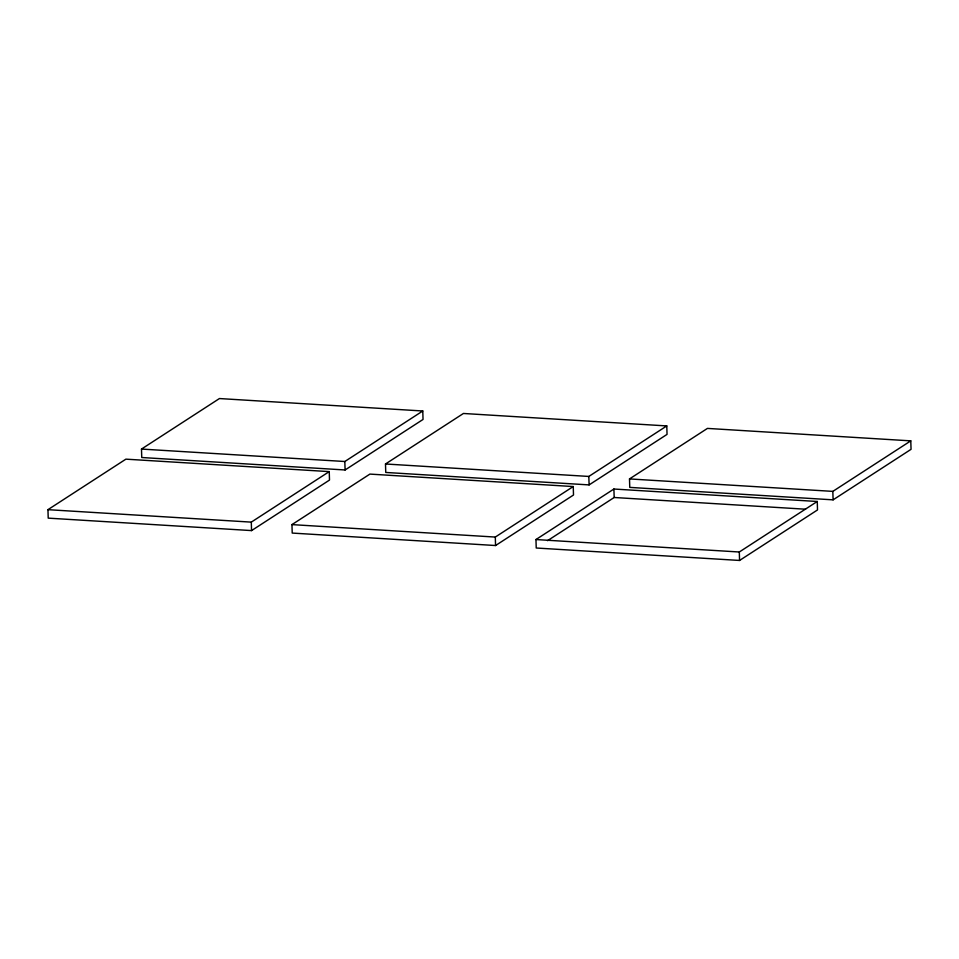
<?xml version="1.0" encoding="UTF-8"?>
<svg xmlns="http://www.w3.org/2000/svg" width="959" height="959" viewBox="0 0 959 959"><rect width="100%" height="100%" fill="white"/><g stroke="black" fill="none" stroke-linecap="round" stroke-linejoin="round"><path stroke-width="1.44" d="M47.95 509.673L125.893 459.157L329.237 471.612L329.5 480.075L251.558 530.591L48.214 518.136L47.95 509.673L251.294 522.128L329.237 471.612M141.488 449.064L219.431 398.548L422.775 410.991L423.039 419.455L345.096 469.97L141.752 457.515L141.488 449.064L344.82 461.507L422.775 410.991M291.956 524.609L369.898 474.094L573.242 486.549L573.506 495.012L495.563 545.527L292.219 533.072L291.956 524.609L495.3 537.064L573.242 486.549M385.494 463.988L463.437 413.473L666.781 425.928L667.044 434.391L589.102 484.906L385.758 472.451L385.494 463.988L588.826 476.443L666.781 425.928M535.961 539.545L613.904 489.03L817.248 501.485L817.512 509.936L739.569 560.452L536.225 548.009L535.961 539.545L739.305 552L817.248 501.485M629.5 478.925L707.442 428.409L910.786 440.864L911.05 449.327L833.107 499.843L629.763 487.388L629.5 478.925L832.832 491.38L910.786 440.864M547.541 540.672L614.18 497.493L805.548 509.205M832.832 491.38L833.107 499.843M739.305 552L739.569 560.452M613.904 489.03L614.18 497.493M588.826 476.443L589.102 484.906M495.3 537.064L495.563 545.527M344.82 461.507L345.096 469.97M251.294 522.128L251.558 530.591"/></g></svg>
